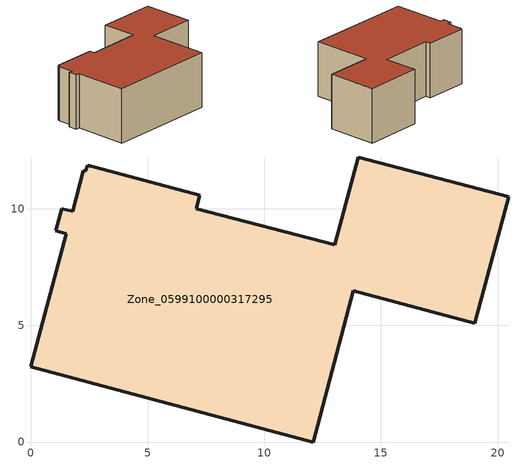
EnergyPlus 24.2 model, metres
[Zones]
Zone_0599100000317295
 floor ground (C_G): 1.06,9.05 1.32,10 1.79,9.88 2.23,11.61 2.34,11.59 2.44,11.87 7.23,10.58 7.08,10 13.03,8.46 14.03,12.21 20.47,10.51 19.02,5.08 13.81,6.47 12.09,0 0,3.22 1.52,8.93 z0
 wall outside (C_F): 7.23,10.58 2.44,11.87 2.34,11.59 2.23,11.61 1.79,9.88 1.32,10 1.06,9.05 1.52,8.93 0,3.22 12.09,0 13.81,6.47 19.02,5.08 20.47,10.51 14.03,12.21 13.03,8.46 7.08,10 7.23,10.58 z0:6.16
 roof outside (C_R): 2.34,11.59 2.23,11.61 1.79,9.88 1.32,10 1.06,9.05 1.52,8.93 0,3.22 12.09,0 13.81,6.47 19.02,5.08 20.47,10.51 14.03,12.21 13.03,8.46 7.08,10 7.23,10.58 2.44,11.87 z6.16
[BUILDING]
Pand.0599100000317295: North Axis=0; Terrain=City; Loads Convergence Tolerance Value=0.04; Temperature Convergence Tolerance Value=0.4; Solar Distribution=FullExterior; Maximum Number of Warmup Days=25; Minimum Number of Warmup Days=1
[Site:Location]
Rotterdam.The.Hague.AP_ZH_NLD Design_Conditions: Latitude=51.96; Longitude=4.45; Time Zone=1; Elevation=-4.5
[SITE:GROUNDTEMPERATURE:BUILDINGSURFACE]
18, 18, 18, 18, 18, 18, 18, 18, 18, 18, 18, 18
[MATERIAL] Thermal Absorptance=0.9; Solar Absorptance=0.7; Visible Absorptance=0.7
Name | Roughness | Thickness | Conductivity | Density | Specific Heat
G.D.1992-2005 | MediumSmooth | 0.15 | 0.06 | 540 | 1210
F.D.1992-2005 | Rough | 0.3 | 0.12 | 1920 | 840
R.D.1992-2005 | MediumRough | 0.2 | 0.08 | 1500 | 1000
[CONSTRUCTION]
C_G: G.D.1992-2005
C_F: F.D.1992-2005
C_R: R.D.1992-2005
[ZONE]
Zone_0599100000317295: Type=1; Multiplier=1; Ceiling Height=Autocalculate; Volume=Autocalculate; Floor Area=autocalculate; Part of Total Floor Area=Yes
[ZONEINFILTRATION:DESIGNFLOWRATE]
Infil_Zone_0599100000317295: Zone or ZoneList or Space or SpaceList=Zone_0599100000317295; Schedule=AlwaysOn; Design Flow Rate Calculation Method=Flow/Area; Flow Rate per Floor Area=0.0021; Constant Term Coefficient=1; Temperature Term Coefficient=0; Velocity Term Coefficient=0; Velocity Squared Term Coefficient=0
[HVACTEMPLATE:ZONE:IDEALLOADSAIRSYSTEM]
Zone_0599100000317295: Maximum Heating Supply Air Temperature=50; Minimum Cooling Supply Air Temperature=13; Maximum Heating Supply Air Humidity Ratio=0.0156; Minimum Cooling Supply Air Humidity Ratio=0.0077; Heating Limit=NoLimit; Cooling Limit=NoLimit; Dehumidification Control Type=ConstantSensibleHeatRatio; Cooling Sensible Heat Ratio=0.7; Dehumidification Setpoint=60; Humidification Control Type=None; Humidification Setpoint=30; Outdoor Air Method=None; Outdoor Air Flow Rate per Person=0.00944; Outdoor Air Flow Rate per Zone Floor Area=0; Outdoor Air Flow Rate per Zone=0; Demand Controlled Ventilation Type=None; Outdoor Air Economizer Type=NoEconomizer; Heat Recovery Type=None; Sensible Heat Recovery Effectiveness=0.7; Latent Heat Recovery Effectiveness=0.65
[ZONECONTROL:THERMOSTAT]
ThermostatControl_Zone_0599100000317295: Zone or ZoneList=Zone_0599100000317295; Control Type Schedule=DualSetpointControlType; Control 1=Thermostat_Zone_0599100000317295; Temperature Difference Between Cutout And Setpoint=0
[THERMOSTATSETPOINT:DUALSETPOINT]
Thermostat_Zone_0599100000317295: Heating Setpoint Temperature Schedule=HeatingSetpoint_Zone_0599100000317295; Cooling Setpoint Temperature Schedule=CoolingSetpoint_Zone_0599100000317295
[SCHEDULE:COMPACT]
HeatingSetpoint_Zone_0599100000317295: Through: 12/31, For: AllDays, Until: 24:00, 21
CoolingSetpoint_Zone_0599100000317295: Through: 12/31, For: AllDays, Until: 24:00, 24
DualSetpointControlType: Through: 12/31, For: AllDays, Until: 24:00, 4
AlwaysOn: Through: 12/31, For: AllDays, Until: 24:00, 1
